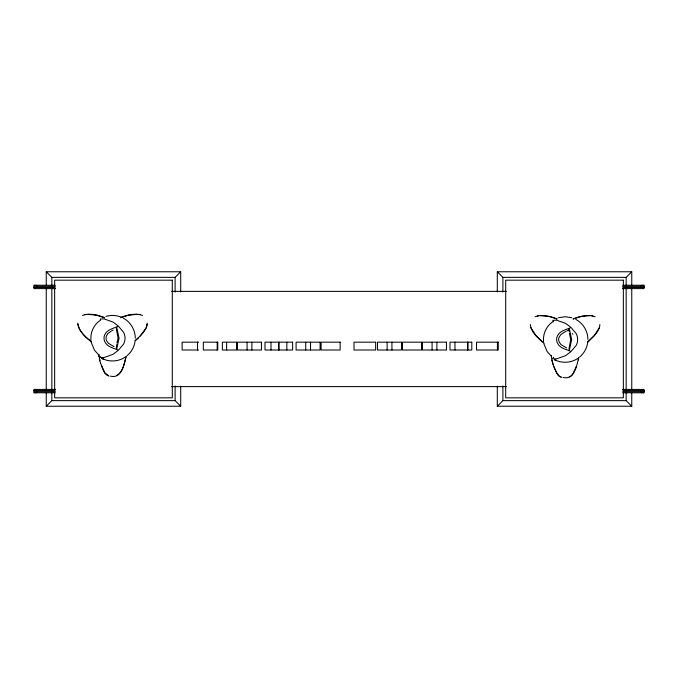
<?xml version="1.0" encoding="UTF-8"?>
<svg xmlns="http://www.w3.org/2000/svg" width="678" height="678" viewBox="0 0 678 678"><rect width="100%" height="100%" fill="white"/><g stroke="black" fill="none" stroke-linecap="round" stroke-linejoin="round"><path stroke-width="1.02" d="M78.046 324.262C79.131 331.61 85.818 337.466 91.479 341.882M116.777 344.56L116.319 348.043M116.921 342.958L118.057 338.203L116.319 328.364M568.927 349.348L570.673 339.509L569.384 333.152M135.168 340.432C134.583 346.382 131.574 352.018 126.956 355.814M587.784 341.746C587.199 347.687 584.182 353.331 579.563 357.12M578.334 359.984L578.665 357.781M578.707 357.798C576.656 365.628 574.419 380.392 563.037 377.434M116.726 349.017L119.074 338.203L116.726 327.389M569.342 350.323L571.681 339.509L569.342 328.694M77.733 323.194C78.275 330.991 85.716 337.127 91.488 341.797M530.349 324.499C530.866 332.347 538.408 338.381 544.087 343.195M599.53 327.457L594.267 335.585L587.885 341.941M576.325 366.586L572.656 374.383L570.876 376.146M100.564 356.696L100.166 357.374L104.031 357.526L113.014 354.34L118.319 350.331L123.566 344.119A12.543 12.543 0 0 0 123.566 332.288L118.319 326.076L113.014 322.067L104.031 318.88L100.166 319.033L100.564 319.711M553.689 357.213L552.773 358.679L556.646 358.84L565.621 355.645L570.927 351.636L576.181 345.424A12.543 12.543 0 0 0 576.181 333.593L570.927 327.381L565.621 323.372L556.646 320.186L552.773 320.338L553.689 321.813M140.202 336.076L146.465 327.415L146.957 324.262M46.24 392.469L46.24 406.232L51.842 400.63L175.102 400.63L180.704 406.232L180.704 386.113M46.24 285.531L46.24 271.768L51.842 277.37L175.102 277.37L180.704 271.768L180.704 291.887M497.296 386.113L497.296 406.232L502.898 400.63L626.158 400.63L631.76 406.232L631.76 392.469M497.296 291.887L497.296 271.768L502.898 277.37L626.158 277.37L631.76 271.768L631.76 285.531M138.685 337.644L135.278 340.534M135.269 340.636C140.117 335.932 147.007 330.364 147.262 323.194M587.885 341.839C592.767 337.203 599.632 331.661 599.877 324.499M110.599 331.576L107.887 333.576L106.556 335.737A6.433 6.433 0 0 0 106.556 340.67L108.361 343.263L114.023 346.644M100.471 320.194C93.928 324.508 90.132 332.534 90.954 340.322M553.079 321.508C546.536 325.813 542.739 333.839 543.561 341.636M111.209 331.093L113.167 330.059M82.487 315.465C89.428 312.677 97.844 315.109 104.598 317.702M535.095 316.779C542.036 313.982 550.451 316.414 557.214 319.007L549.485 316.516L540.51 315.634M125.159 357.145C118.37 361.721 109.073 362.272 101.878 358.306L103.81 359.247L101.937 358.323M577.766 358.45C570.986 363.035 561.681 363.577 554.494 359.611M117.684 326.542C113.031 328.466 106.861 329.678 104.658 334.957A8.492 8.492 0 0 0 104.658 341.449C106.861 346.721 113.031 347.941 117.684 349.865M570.291 327.847C565.638 329.771 559.469 330.991 557.265 336.263A8.492 8.492 0 0 0 557.265 342.754C559.469 348.034 565.638 349.246 570.291 351.17M569.334 329.737L566.63 331.067M120.404 317.702L128.134 315.211L137.1 314.329M121.726 317.109C128.176 315.075 136.041 312.711 142.516 315.465M565.783 331.364L560.969 334.449L559.164 337.051A6.433 6.433 0 0 0 559.164 341.975L560.969 344.568L566.63 347.95M116.701 375.459C123.116 372.078 124.438 362.993 126.1 356.484C124.032 364.332 121.82 379.087 110.421 376.129M569.308 376.773L570.062 376.57M105.887 316.406C110.895 314.897 116.387 315.168 121.218 317.16M558.494 317.711L565.113 316.728L571.724 317.711M84.725 314.677L86.081 314.372M537.332 315.982L538.688 315.685M589.707 315.634L580.741 316.516L572.978 319.024C579.749 316.44 588.165 313.973 595.123 316.779M46.24 271.768L180.704 271.768M497.296 271.768L631.76 271.768M55.206 285.243L33.9 285.243L33.985 288.599L55.613 288.599M622.794 285.243L644.1 285.243L644.1 287.48L623.006 287.48M36.62 286.362L55.189 286.362M622.811 286.362L641.38 286.362M33.9 287.48L54.994 287.48M622.387 288.599L644.015 288.599L644.015 286.362M171.687 291.379L506.313 291.379M198.612 342.178L182.128 342.178L182.145 350.009L198.612 350.009M171.687 386.621L506.313 386.621M55.613 389.426L33.985 389.426L33.9 392.782L55.206 392.782M622.387 389.426L644.015 389.426L644.015 391.664M33.9 390.545L54.994 390.545M623.006 390.545L644.1 390.545L644.1 392.782L622.794 392.782M36.62 391.664L55.189 391.664M622.811 391.664L641.38 391.664M46.24 406.232L180.704 406.232M497.296 406.232L631.76 406.232M561.57 377.426C556.757 376.443 555.985 370.307 553.951 366.629M108.963 376.121C103.446 374.68 102.887 367.383 100.429 363.086M87.903 314.329L96.869 315.211L104.641 317.711M591.53 315.685L592.886 315.982M138.922 314.372L140.278 314.677M560.164 376.57L560.909 376.773M108.302 375.459L104.954 373.07L101.285 365.273M575.851 319.423C583.148 323.262 587.945 331.271 587.894 339.509M123.243 318.109C130.532 321.948 135.337 329.957 135.278 338.203M559.342 376.146C554.409 370.705 552.095 362.866 551.341 355.619M542.341 341.941L535.959 335.585L530.696 327.457M551.375 356.247L547.104 351.543L543.875 343.738M98.759 354.941L94.496 350.238L91.259 342.424M572.283 333.491L572.893 334.313M553.036 364.4L551.892 359.984M100.48 363.12L98.683 354.34L98.954 356.475M99.285 358.679L99.768 360.899M568.927 329.669L569.198 331.534M643.608 285.243L643.608 287.48M643.608 390.545L643.608 392.782M642.668 285.243L642.668 288.599M642.668 389.426L642.668 392.782M641.38 285.243L641.38 287.48M641.38 390.545L641.38 392.782M631.76 288.709L631.76 389.291M626.158 277.37L626.158 285.802M626.158 288.955L626.158 389.045M626.158 392.198L626.158 400.63M502.898 277.37L502.898 292.116M502.898 385.884L502.898 400.63M497.432 342.178L497.432 350.009M467.879 342.178L467.803 350.009M467.693 342.178L467.693 350.009M454.955 342.178L454.955 350.009M436.886 342.178L436.886 350.009M432.081 342.178L432.081 350.009M391.935 342.178L391.935 350.009M387.13 342.178L387.13 350.009M310.532 342.178L310.532 350.009M305.719 342.178L305.719 350.009M286.828 342.178L286.828 350.009M278.861 342.178L278.861 350.009M278.768 342.178L278.768 350.009M270.997 342.178L270.997 350.009M251.885 342.178L251.885 350.009M247.08 342.178L247.08 350.009M226.621 342.178L226.621 350.009M217.206 342.178L217.206 350.009M197.501 342.178L197.501 350.009M175.102 277.37L175.102 292.116M175.102 385.884L175.102 400.63M51.842 277.37L51.842 285.802M51.842 288.955L51.842 389.045M51.842 392.198L51.842 400.63M46.24 288.709L46.24 389.291M36.62 285.243L36.62 287.48M36.62 390.545L36.62 392.782M35.332 285.243L35.332 288.599M35.332 389.426L35.332 392.782M34.392 285.243L34.392 287.48M34.392 390.545L34.392 392.782M172.297 280.175L54.647 280.175L54.647 397.825L172.297 397.825L172.297 280.175M623.353 280.175L505.703 280.175L505.703 397.825L623.353 397.825L623.353 280.175M217.774 342.178L203.332 342.178L203.332 350.009L217.774 350.009L217.774 342.178M236.597 342.178L222.35 342.178L222.35 350.009L236.597 350.009L236.597 342.178M261.454 342.178L237.444 342.178L237.444 350.009L261.454 350.009L261.454 342.178M292.625 342.178L264.988 342.178L264.988 350.009L292.625 350.009L292.625 342.178M320.092 342.178L296.083 342.178L296.083 350.009L320.092 350.009L320.092 342.178M340.136 342.178L321.101 342.178L321.101 350.009L340.136 350.009L340.136 342.178M375.663 342.178L354.009 342.178L354.009 350.009L375.663 350.009L375.663 342.178M401.503 342.178L377.493 342.178L377.493 350.009L401.503 350.009L401.503 342.178M421.546 342.178L402.512 342.178L402.512 350.009L421.546 350.009L421.546 342.178M446.455 342.178L422.445 342.178L422.445 350.009L446.455 350.009L446.455 342.178M471.803 342.178L449.989 342.178L449.989 350.009L471.803 350.009L471.803 342.178M498.254 342.178L476.524 342.178L476.524 350.009L498.254 350.009L498.254 342.178M556.418 360.526L554.553 359.628L556.418 360.552"/></g></svg>
